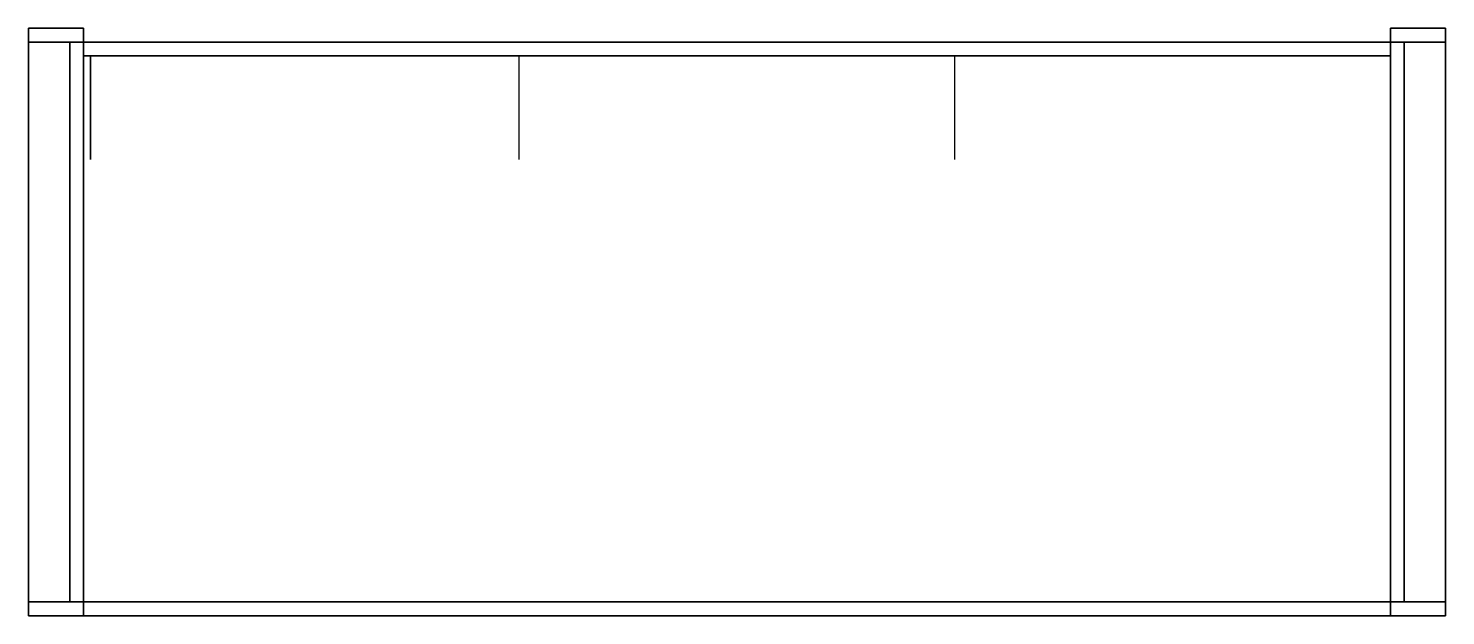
# Model space of a CAD drawing. Extents: x 0 to 2.05, y -0.85 to 0.
import ezdxf

# ---------------------------------------------------------------- set-up
doc = ezdxf.new("R2010")
doc.units = 0
doc.header["$LTSCALE"] = 0.1
doc.header["$MEASUREMENT"] = 0
doc.layers.get('0').update_dxf_attribs({"color": 8, "linetype": 'CONTINUOUS'})

msp = doc.modelspace()

# ---------------------------------------------------------------- linework, layer by layer
at = {"extrusion": (-1, 0, 0)}
msp.add_line((1.97, -0.41, 0.74), (1.97, -0.41, 0.75), dxfattribs=at)
at = {"color": 171, "extrusion": (-1, 0, 0)}
for elevation in [-0.71, -1.34, -1.97]:
    msp.add_lwpolyline([(0.19, 0.4), (0.12, 0.71), (0.04, 0.75), (0.04, 0.4)], dxfattribs=dict(at, elevation=elevation))
at = {"color": 150}
msp.add_3dface([(0.09, -0.04, 0.75), (0.09, -0.12, 0.71), (0.09, -0.19, 0.4), (0.09, -0.04, 0.4)], dxfattribs=at)
at = {"color": 171}
msp.add_3dface([(1.97, -0.04, 0.75), (1.97, -0.12, 0.71), (1.97, -0.19, 0.4), (1.97, -0.04, 0.4)], dxfattribs=at)

# ---------------------------------------------------------------- meshes
at = {"color": 35}
mesh = msp.add_polymesh((6, 3), dxfattribs=at)
for k, corner in enumerate([(0, -0.85, 0.44), (0.08, -0.85, 0.44), (0.08, -0.85, 0.44), (0, 0, 0.44), (0.08, 0, 0.44), (0.08, 0, 0.44), (0, 0, 0.46), (0.08, 0, 0.46), (0.08, 0, 0.44), (0, -0.85, 0.46), (0.08, -0.85, 0.46), (0.08, -0.85, 0.44), (0, -0.85, 0.46), (0, -0.85, 0.46), (0, -0.85, 0.44), (0, 0, 0.46), (0, 0, 0.46), (0, 0, 0.44)]):
    mesh.set_mesh_vertex(divmod(k, 3), corner)
mesh = msp.add_polymesh((6, 3), dxfattribs=at)
for k, corner in enumerate([(0, -0.02), (0.08, -0.02), (0.08, -0.02), (0, 0), (0.08, 0), (0.08, 0), (0, 0, 0.44), (0.08, 0, 0.44), (0.08, 0), (0, -0.02, 0.44), (0.08, -0.02, 0.44), (0.08, -0.02), (0, -0.02, 0.44), (0, -0.02, 0.44), (0, -0.02), (0, 0, 0.44), (0, 0, 0.44), (0, 0)]):
    mesh.set_mesh_vertex(divmod(k, 3), corner)
mesh = msp.add_polymesh((6, 3), dxfattribs=at)
for k, corner in enumerate([(1.97, -0.85, 0.44), (2.05, -0.85, 0.44), (2.05, -0.85, 0.44), (1.97, 0, 0.44), (2.05, 0, 0.44), (2.05, 0, 0.44), (1.97, 0, 0.46), (2.05, 0, 0.46), (2.05, 0, 0.44), (1.97, -0.85, 0.46), (2.05, -0.85, 0.46), (2.05, -0.85, 0.44), (1.97, -0.85, 0.46), (1.97, -0.85, 0.46), (1.97, -0.85, 0.44), (1.97, 0, 0.46), (1.97, 0, 0.46), (1.97, 0, 0.44)]):
    mesh.set_mesh_vertex(divmod(k, 3), corner)
mesh = msp.add_polymesh((6, 3), dxfattribs=at)
for k, corner in enumerate([(1.97, -0.02), (2.05, -0.02), (2.05, -0.02), (1.97, 0), (2.05, 0), (2.05, 0), (1.97, 0, 0.44), (2.05, 0, 0.44), (2.05, 0), (1.97, -0.02, 0.44), (2.05, -0.02, 0.44), (2.05, -0.02), (1.97, -0.02, 0.44), (1.97, -0.02, 0.44), (1.97, -0.02), (1.97, 0, 0.44), (1.97, 0, 0.44), (1.97, 0)]):
    mesh.set_mesh_vertex(divmod(k, 3), corner)
mesh = msp.add_polymesh((6, 3), dxfattribs=at)
for k, corner in enumerate([(0.06, -0.83, 0.22), (0.08, -0.83, 0.22), (0.08, -0.83, 0.22), (0.06, -0.02, 0.22), (0.08, -0.02, 0.22), (0.08, -0.02, 0.22), (0.06, -0.02, 0.3), (0.08, -0.02, 0.3), (0.08, -0.02, 0.22), (0.06, -0.83, 0.3), (0.08, -0.83, 0.3), (0.08, -0.83, 0.22), (0.06, -0.83, 0.3), (0.06, -0.83, 0.3), (0.06, -0.83, 0.22), (0.06, -0.02, 0.3), (0.06, -0.02, 0.3), (0.06, -0.02, 0.22)]):
    mesh.set_mesh_vertex(divmod(k, 3), corner)
mesh = msp.add_polymesh((6, 3), dxfattribs=at)
for k, corner in enumerate([(0.08, -0.04, 0.3), (1.97, -0.04, 0.3), (1.97, -0.04, 0.3), (0.08, -0.02, 0.3), (1.97, -0.02, 0.3), (1.97, -0.02, 0.3), (0.08, -0.02, 0.66), (1.97, -0.02, 0.66), (1.97, -0.02, 0.3), (0.08, -0.04, 0.66), (1.97, -0.04, 0.66), (1.97, -0.04, 0.3), (0.08, -0.04, 0.66), (0.08, -0.04, 0.66), (0.08, -0.04, 0.3), (0.08, -0.02, 0.66), (0.08, -0.02, 0.66), (0.08, -0.02, 0.3)]):
    mesh.set_mesh_vertex(divmod(k, 3), corner)
mesh = msp.add_polymesh((6, 3))
for k, corner in enumerate([(0.08, -0.04, 0.3), (1.97, -0.04, 0.3), (1.97, -0.04, 0.3), (0.08, -0.02, 0.3), (1.97, -0.02, 0.3), (1.97, -0.02, 0.3), (0.08, -0.02, 0.66), (1.97, -0.02, 0.66), (1.97, -0.02, 0.3), (0.08, -0.04, 0.66), (1.97, -0.04, 0.66), (1.97, -0.04, 0.3), (0.08, -0.04, 0.66), (0.08, -0.04, 0.66), (0.08, -0.04, 0.3), (0.08, -0.02, 0.66), (0.08, -0.02, 0.66), (0.08, -0.02, 0.3)]):
    mesh.set_mesh_vertex(divmod(k, 3), corner)
mesh = msp.add_polymesh((6, 3), dxfattribs=at)
for k, corner in enumerate([(1.97, -0.83, 0.22), (1.99, -0.83, 0.22), (1.99, -0.83, 0.22), (1.97, -0.02, 0.22), (1.99, -0.02, 0.22), (1.99, -0.02, 0.22), (1.97, -0.02, 0.3), (1.99, -0.02, 0.3), (1.99, -0.02, 0.22), (1.97, -0.83, 0.3), (1.99, -0.83, 0.3), (1.99, -0.83, 0.22), (1.97, -0.83, 0.3), (1.97, -0.83, 0.3), (1.97, -0.83, 0.22), (1.97, -0.02, 0.3), (1.97, -0.02, 0.3), (1.97, -0.02, 0.22)]):
    mesh.set_mesh_vertex(divmod(k, 3), corner)
at = {"color": 171}
mesh = msp.add_polymesh((6, 3), dxfattribs=at)
for k, corner in enumerate([(0.08, -0.83, 0.28), (1.97, -0.83, 0.28), (1.97, -0.83, 0.28), (0.08, -0.04, 0.28), (1.97, -0.04, 0.28), (1.97, -0.04, 0.28), (0.08, -0.04, 0.4), (1.97, -0.04, 0.4), (1.97, -0.04, 0.28), (0.08, -0.83, 0.4), (1.97, -0.83, 0.4), (1.97, -0.83, 0.28), (0.08, -0.83, 0.4), (0.08, -0.83, 0.4), (0.08, -0.83, 0.28), (0.08, -0.04, 0.4), (0.08, -0.04, 0.4), (0.08, -0.04, 0.28)]):
    mesh.set_mesh_vertex(divmod(k, 3), corner)
at = {"color": 35}
mesh = msp.add_polymesh((6, 3), dxfattribs=at)
for k, corner in enumerate([(0, -0.85), (0.08, -0.85), (0.08, -0.85), (0, -0.83), (0.08, -0.83), (0.08, -0.83), (0, -0.83, 0.44), (0.08, -0.83, 0.44), (0.08, -0.83), (0, -0.85, 0.44), (0.08, -0.85, 0.44), (0.08, -0.85), (0, -0.85, 0.44), (0, -0.85, 0.44), (0, -0.85), (0, -0.83, 0.44), (0, -0.83, 0.44), (0, -0.83)]):
    mesh.set_mesh_vertex(divmod(k, 3), corner)
mesh = msp.add_polymesh((6, 3), dxfattribs=at)
for k, corner in enumerate([(1.97, -0.85, 0.2), (1.97, -0.83, 0.2), (1.97, -0.83, 0.2), (0.08, -0.85, 0.2), (0.08, -0.83, 0.2), (0.08, -0.83, 0.2), (0.08, -0.85, 0.28), (0.08, -0.83, 0.28), (0.08, -0.83, 0.2), (1.97, -0.85, 0.28), (1.97, -0.83, 0.28), (1.97, -0.83, 0.2), (1.97, -0.85, 0.28), (1.97, -0.85, 0.28), (1.97, -0.85, 0.2), (0.08, -0.85, 0.28), (0.08, -0.85, 0.28), (0.08, -0.85, 0.2)]):
    mesh.set_mesh_vertex(divmod(k, 3), corner)
mesh = msp.add_polymesh((6, 3), dxfattribs=at)
for k, corner in enumerate([(1.97, -0.85), (2.05, -0.85), (2.05, -0.85), (1.97, -0.83), (2.05, -0.83), (2.05, -0.83), (1.97, -0.83, 0.44), (2.05, -0.83, 0.44), (2.05, -0.83), (1.97, -0.85, 0.44), (2.05, -0.85, 0.44), (2.05, -0.85), (1.97, -0.85, 0.44), (1.97, -0.85, 0.44), (1.97, -0.85), (1.97, -0.83, 0.44), (1.97, -0.83, 0.44), (1.97, -0.83)]):
    mesh.set_mesh_vertex(divmod(k, 3), corner)

doc.saveas('drawing.dxf')
